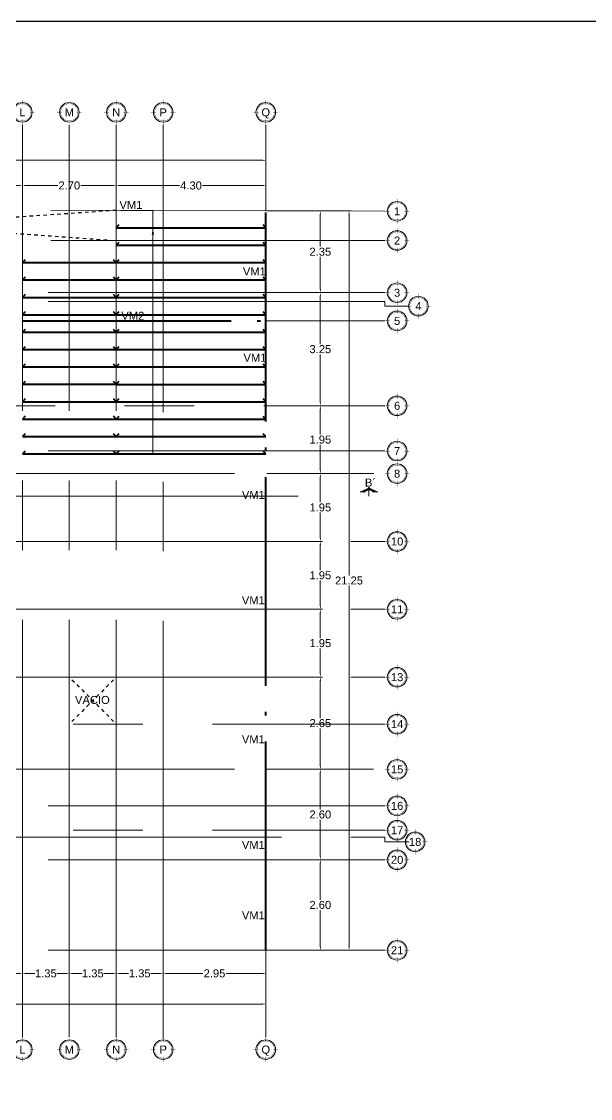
# Model space of a CAD drawing. Header units: metres. Extents: x 14 to 161, y 5 to 309.
# Drawn here: x 88.86 to 105.22, y 208.16 to 239.12 of the extents above; entities that cross this region are included whole.
import ezdxf
from ezdxf import colors
from ezdxf.entities.mleader import LeaderData, LeaderLine
from ezdxf.enums import TextEntityAlignment as Align
from ezdxf.math import Vec2, Vec3

# ---------------------------------------------------------------- set-up
doc = ezdxf.new("R2010")
doc.units = ezdxf.units.M
doc.header["$PDMODE"] = 35
for name, pattern in [('ACAD_ISO04W100', [30, 24, -3, 0, -3]), ('ACAD_ISO05W100', [33, 24, -3, 0, -3, 0, -3]), ('CENTRO2', [0.9, 0.6, -0.1, 0.1, -0.1]), ('LÍNEAS_OCULTAS2', [0.1875, 0.125, -0.0625])]:
    doc.linetypes.add(name, pattern=pattern)
for name, color, linetype, lineweight in [('E-Burbuja eje', 5, 'Continuous', 15), ('E-Corte', 2, 'ACAD_ISO05W100', 20), ('E-Ejes', 1, 'CENTRO2', 9), ('E-Textos', 3, 'Continuous', 15), ('E-Viga de Madera1', 3, 'ACAD_ISO04W100', 40), ('E-Viga de Madera2', 2, 'ACAD_ISO05W100', 40)]:
    doc.layers.add(name, color=color, linetype=linetype, lineweight=lineweight)
for name, color, linetype in [('E-Cotas', 2, 'Continuous'), ('E-Pie', 1, 'Continuous'), ('E-Vacio', 1, 'LÍNEAS_OCULTAS2')]:
    doc.layers.add(name, color=color, linetype=linetype)
doc.styles.add('ARIAL', font='arial.ttf')
doc.styles.add('General', font='arial.ttf', dxfattribs={"height": 2.3})
doc.dimstyles.new('Generales', dxfattribs={"dimscale": 0, "dimtxt": 2.3, "dimasz": 2, "dimexe": 1.25, "dimexo": 0.625, "dimtad": 0, "dimtih": 1, "dimtoh": 1, "dimzin": 1, "dimdsep": 46, "dimtxsty": 'General', "dimcen": 2, "dimclrd": 2, "dimclre": 2, "dimclrt": 3, "dimadec": 0, "dimazin": 0, "dimtfac": 1, "dimtmove": 0, "dimatfit": 3, "dimfxl": 1, "dimlwd": 13, "dimlwe": 13, "dimarcsym": 0})

# ---------------------------------------------------------------- blocks, each defined once
blk = doc.blocks.new('*D462')
at = {"layer": 'Defpoints', "color": 0, "ltscale": 0.5, "transparency": 16777216}
for p in [(74.223, 212.424), (95.883, 212.424), (95.883, 210.877)]:
    blk.add_point(p, dxfattribs=at)
at = {"layer": 'E-Cotas', "color": 2, "linetype": 'Continuous', "lineweight": 13, "ltscale": 0.5, "transparency": 16777216}
for p, q in [((74.223, 212.392), (74.223, 210.815)), ((95.883, 212.392), (95.883, 210.815)), ((74.323, 210.877), (84.632, 210.877)), ((95.783, 210.877), (85.474, 210.877))]:
    blk.add_line(p, q, dxfattribs=at)
at = {"layer": 'E-Cotas', "color": 2, "ltscale": 0.5, "transparency": 16777216}
for points in [[(74.323, 210.894), (74.323, 210.86), (74.223, 210.877)], [(95.783, 210.894), (95.783, 210.86), (95.883, 210.877)]]:
    blk.add_solid(points, dxfattribs=at)
at = {"layer": 'E-Cotas', "color": 3, "ltscale": 0.5, "transparency": 16777216, "insert": (85.053, 210.877), "char_height": 0.23, "attachment_point": 5, "style": 'General'}
blk.add_mtext('21.66', dxfattribs=at)
blk = doc.blocks.new('*D460')
at = {"layer": 'Defpoints', "color": 0, "ltscale": 0.5, "transparency": 16777216}
for p in [(88.886, 234.403), (82.986, 233.619), (88.886, 233.623)]:
    blk.add_point(p, dxfattribs=at)
at = {"layer": 'E-Cotas', "color": 2, "linetype": 'Continuous', "lineweight": 13, "ltscale": 0.5, "transparency": 16777216}
for p, q in [((82.986, 233.65), (82.986, 234.465)), ((83.086, 234.403), (85.606, 234.403)), ((88.786, 234.403), (86.266, 234.403)), ((88.886, 233.654), (88.886, 234.465))]:
    blk.add_line(p, q, dxfattribs=at)
at = {"layer": 'E-Cotas', "color": 2, "ltscale": 0.5, "transparency": 16777216}
for points in [[(83.086, 234.42), (83.086, 234.386), (82.986, 234.403)], [(88.786, 234.42), (88.786, 234.386), (88.886, 234.403)]]:
    blk.add_solid(points, dxfattribs=at)
at = {"layer": 'E-Cotas', "color": 3, "ltscale": 0.5, "transparency": 16777216, "insert": (85.936, 234.403), "char_height": 0.23, "attachment_point": 5, "style": 'General'}
blk.add_mtext('5.90', dxfattribs=at)
blk = doc.blocks.new('*D459')
at = {"layer": 'Defpoints', "color": 0, "ltscale": 0.5, "transparency": 16777216}
for p in [(91.583, 234.403), (88.883, 233.598), (91.583, 233.589)]:
    blk.add_point(p, dxfattribs=at)
at = {"layer": 'E-Cotas', "color": 2, "linetype": 'Continuous', "lineweight": 13, "ltscale": 0.5, "transparency": 16777216}
for p, q in [((88.883, 233.63), (88.883, 234.465)), ((88.983, 234.403), (89.902, 234.403)), ((91.483, 234.403), (90.565, 234.403)), ((91.583, 233.62), (91.583, 234.465))]:
    blk.add_line(p, q, dxfattribs=at)
at = {"layer": 'E-Cotas', "color": 2, "ltscale": 0.5, "transparency": 16777216}
for points in [[(88.983, 234.42), (88.983, 234.386), (88.883, 234.403)], [(91.483, 234.42), (91.483, 234.386), (91.583, 234.403)]]:
    blk.add_solid(points, dxfattribs=at)
at = {"layer": 'E-Cotas', "color": 3, "ltscale": 0.5, "transparency": 16777216, "insert": (90.233, 234.403), "char_height": 0.23, "attachment_point": 5, "style": 'General'}
blk.add_mtext('2.70', dxfattribs=at)
blk = doc.blocks.new('*D458')
at = {"layer": 'Defpoints', "color": 0, "ltscale": 0.5, "transparency": 16777216}
for p in [(95.883, 234.403), (91.583, 233.689), (95.883, 233.689)]:
    blk.add_point(p, dxfattribs=at)
at = {"layer": 'E-Cotas', "color": 2, "linetype": 'Continuous', "lineweight": 13, "ltscale": 0.5, "transparency": 16777216}
for p, q in [((91.583, 233.72), (91.583, 234.465)), ((91.683, 234.403), (93.399, 234.403)), ((95.783, 234.403), (94.067, 234.403)), ((95.883, 233.72), (95.883, 234.465))]:
    blk.add_line(p, q, dxfattribs=at)
at = {"layer": 'E-Cotas', "color": 2, "ltscale": 0.5, "transparency": 16777216}
for points in [[(91.683, 234.42), (91.683, 234.386), (91.583, 234.403)], [(95.783, 234.42), (95.783, 234.386), (95.883, 234.403)]]:
    blk.add_solid(points, dxfattribs=at)
at = {"layer": 'E-Cotas', "color": 3, "ltscale": 0.5, "transparency": 16777216, "insert": (93.733, 234.403), "char_height": 0.23, "attachment_point": 5, "style": 'General'}
blk.add_mtext('4.30', dxfattribs=at)
blk = doc.blocks.new('*D447')
at = {"layer": 'Defpoints', "color": 0, "ltscale": 0.5, "transparency": 16777216}
for p in [(95.883, 235.128), (74.223, 233.642), (95.883, 233.642)]:
    blk.add_point(p, dxfattribs=at)
at = {"layer": 'E-Cotas', "color": 2, "linetype": 'Continuous', "lineweight": 13, "ltscale": 0.5, "transparency": 16777216}
for p, q in [((74.223, 233.673), (74.223, 235.19)), ((74.323, 235.128), (84.632, 235.128)), ((95.783, 235.128), (85.474, 235.128)), ((95.883, 233.673), (95.883, 235.19))]:
    blk.add_line(p, q, dxfattribs=at)
at = {"layer": 'E-Cotas', "color": 2, "ltscale": 0.5, "transparency": 16777216}
for points in [[(74.323, 235.144), (74.323, 235.111), (74.223, 235.128)], [(95.783, 235.144), (95.783, 235.111), (95.883, 235.128)]]:
    blk.add_solid(points, dxfattribs=at)
at = {"layer": 'E-Cotas', "color": 3, "ltscale": 0.5, "transparency": 16777216, "insert": (85.053, 235.128), "char_height": 0.23, "attachment_point": 5, "style": 'General'}
blk.add_mtext('21.66', dxfattribs=at)
blk = doc.blocks.new('*D443')
at = {"layer": 'Defpoints', "color": 0, "ltscale": 0.5, "transparency": 16777216}
for p in [(84.333, 212.424), (88.883, 212.424), (88.883, 211.757)]:
    blk.add_point(p, dxfattribs=at)
at = {"layer": 'E-Cotas', "color": 2, "linetype": 'Continuous', "lineweight": 13, "ltscale": 0.5, "transparency": 16777216}
for p, q in [((84.333, 212.392), (84.333, 211.695)), ((88.883, 212.392), (88.883, 211.695)), ((84.433, 211.757), (86.273, 211.757)), ((88.783, 211.757), (86.944, 211.757))]:
    blk.add_line(p, q, dxfattribs=at)
at = {"layer": 'E-Cotas', "color": 2, "ltscale": 0.5, "transparency": 16777216}
for points in [[(84.433, 211.774), (84.433, 211.74), (84.333, 211.757)], [(88.783, 211.774), (88.783, 211.74), (88.883, 211.757)]]:
    blk.add_solid(points, dxfattribs=at)
at = {"layer": 'E-Cotas', "color": 3, "ltscale": 0.5, "transparency": 16777216, "insert": (86.608, 211.757), "char_height": 0.23, "attachment_point": 5, "style": 'General'}
blk.add_mtext('4.55', dxfattribs=at)
blk = doc.blocks.new('*D442')
at = {"layer": 'Defpoints', "color": 0, "ltscale": 0.5, "transparency": 16777216}
for p in [(88.883, 212.424), (90.233, 212.424), (90.233, 211.757)]:
    blk.add_point(p, dxfattribs=at)
at = {"layer": 'E-Cotas', "color": 2, "linetype": 'Continuous', "lineweight": 13, "ltscale": 0.5, "transparency": 16777216}
for p, q in [((88.883, 212.392), (88.883, 211.695)), ((90.233, 212.392), (90.233, 211.695)), ((88.983, 211.757), (89.238, 211.757)), ((90.133, 211.757), (89.878, 211.757))]:
    blk.add_line(p, q, dxfattribs=at)
at = {"layer": 'E-Cotas', "color": 2, "ltscale": 0.5, "transparency": 16777216}
for points in [[(88.983, 211.774), (88.983, 211.74), (88.883, 211.757)], [(90.133, 211.774), (90.133, 211.74), (90.233, 211.757)]]:
    blk.add_solid(points, dxfattribs=at)
at = {"layer": 'E-Cotas', "color": 3, "ltscale": 0.5, "transparency": 16777216, "insert": (89.558, 211.757), "char_height": 0.23, "attachment_point": 5, "style": 'General'}
blk.add_mtext('1.35', dxfattribs=at)
blk = doc.blocks.new('*D441')
at = {"layer": 'Defpoints', "color": 0, "ltscale": 0.5, "transparency": 16777216}
for p in [(90.233, 212.424), (91.583, 212.424), (91.583, 211.757)]:
    blk.add_point(p, dxfattribs=at)
at = {"layer": 'E-Cotas', "color": 2, "linetype": 'Continuous', "lineweight": 13, "ltscale": 0.5, "transparency": 16777216}
for p, q in [((90.233, 212.392), (90.233, 211.695)), ((91.583, 212.392), (91.583, 211.695)), ((90.333, 211.757), (90.588, 211.757)), ((91.483, 211.757), (91.228, 211.757))]:
    blk.add_line(p, q, dxfattribs=at)
at = {"layer": 'E-Cotas', "color": 2, "ltscale": 0.5, "transparency": 16777216}
for points in [[(90.333, 211.774), (90.333, 211.74), (90.233, 211.757)], [(91.483, 211.774), (91.483, 211.74), (91.583, 211.757)]]:
    blk.add_solid(points, dxfattribs=at)
at = {"layer": 'E-Cotas', "color": 3, "ltscale": 0.5, "transparency": 16777216, "insert": (90.908, 211.757), "char_height": 0.23, "attachment_point": 5, "style": 'General'}
blk.add_mtext('1.35', dxfattribs=at)
blk = doc.blocks.new('*D440')
at = {"layer": 'Defpoints', "color": 0, "ltscale": 0.5, "transparency": 16777216}
for p in [(91.583, 212.424), (92.933, 212.424), (92.933, 211.757)]:
    blk.add_point(p, dxfattribs=at)
at = {"layer": 'E-Cotas', "color": 2, "linetype": 'Continuous', "lineweight": 13, "ltscale": 0.5, "transparency": 16777216}
for p, q in [((91.583, 212.392), (91.583, 211.695)), ((92.933, 212.392), (92.933, 211.695)), ((91.683, 211.757), (91.938, 211.757)), ((92.833, 211.757), (92.578, 211.757))]:
    blk.add_line(p, q, dxfattribs=at)
at = {"layer": 'E-Cotas', "color": 2, "ltscale": 0.5, "transparency": 16777216}
for points in [[(91.683, 211.774), (91.683, 211.74), (91.583, 211.757)], [(92.833, 211.774), (92.833, 211.74), (92.933, 211.757)]]:
    blk.add_solid(points, dxfattribs=at)
at = {"layer": 'E-Cotas', "color": 3, "ltscale": 0.5, "transparency": 16777216, "insert": (92.258, 211.757), "char_height": 0.23, "attachment_point": 5, "style": 'General'}
blk.add_mtext('1.35', dxfattribs=at)
blk = doc.blocks.new('*D439')
at = {"layer": 'Defpoints', "color": 0, "ltscale": 0.5, "transparency": 16777216}
for p in [(92.933, 212.424), (95.883, 212.424), (95.883, 211.757)]:
    blk.add_point(p, dxfattribs=at)
at = {"layer": 'E-Cotas', "color": 2, "linetype": 'Continuous', "lineweight": 13, "ltscale": 0.5, "transparency": 16777216}
for p, q in [((92.933, 212.392), (92.933, 211.695)), ((95.883, 212.392), (95.883, 211.695)), ((93.033, 211.757), (94.075, 211.757)), ((95.783, 211.757), (94.741, 211.757))]:
    blk.add_line(p, q, dxfattribs=at)
at = {"layer": 'E-Cotas', "color": 2, "ltscale": 0.5, "transparency": 16777216}
for points in [[(93.033, 211.774), (93.033, 211.74), (92.933, 211.757)], [(95.783, 211.774), (95.783, 211.74), (95.883, 211.757)]]:
    blk.add_solid(points, dxfattribs=at)
at = {"layer": 'E-Cotas', "color": 3, "ltscale": 0.5, "transparency": 16777216, "insert": (94.408, 211.757), "char_height": 0.23, "attachment_point": 5, "style": 'General'}
blk.add_mtext('2.95', dxfattribs=at)
blk = doc.blocks.new('*D414')
at = {"layer": 'Defpoints', "color": 0, "ltscale": 0.5, "transparency": 16777216}
for p in [(95.883, 233.674), (95.883, 231.324), (97.452, 231.324)]:
    blk.add_point(p, dxfattribs=at)
at = {"layer": 'E-Cotas', "color": 2, "linetype": 'Continuous', "lineweight": 13, "ltscale": 0.5, "transparency": 16777216}
for p, q in [((95.914, 233.674), (97.515, 233.674)), ((97.452, 233.574), (97.452, 232.647)), ((97.452, 231.424), (97.452, 232.35)), ((95.914, 231.324), (97.515, 231.324))]:
    blk.add_line(p, q, dxfattribs=at)
at = {"layer": 'E-Cotas', "color": 2, "ltscale": 0.5, "transparency": 16777216}
for points in [[(97.436, 233.574), (97.469, 233.574), (97.452, 233.674)], [(97.436, 231.424), (97.469, 231.424), (97.452, 231.324)]]:
    blk.add_solid(points, dxfattribs=at)
at = {"layer": 'E-Cotas', "color": 3, "ltscale": 0.5, "transparency": 16777216, "insert": (97.452, 232.499), "char_height": 0.23, "attachment_point": 5, "style": 'General'}
blk.add_mtext('2.35', dxfattribs=at)
blk = doc.blocks.new('*D413')
at = {"layer": 'Defpoints', "color": 0, "ltscale": 0.5, "transparency": 16777216}
for p in [(95.883, 231.324), (95.883, 228.074), (97.452, 228.074)]:
    blk.add_point(p, dxfattribs=at)
at = {"layer": 'E-Cotas', "color": 2, "linetype": 'Continuous', "lineweight": 13, "ltscale": 0.5, "transparency": 16777216}
for p, q in [((95.914, 231.324), (97.515, 231.324)), ((97.452, 231.224), (97.452, 229.847)), ((97.452, 228.174), (97.452, 229.55)), ((95.914, 228.074), (97.515, 228.074))]:
    blk.add_line(p, q, dxfattribs=at)
at = {"layer": 'E-Cotas', "color": 2, "ltscale": 0.5, "transparency": 16777216}
for points in [[(97.436, 231.224), (97.469, 231.224), (97.452, 231.324)], [(97.436, 228.174), (97.469, 228.174), (97.452, 228.074)]]:
    blk.add_solid(points, dxfattribs=at)
at = {"layer": 'E-Cotas', "color": 3, "ltscale": 0.5, "transparency": 16777216, "insert": (97.452, 229.699), "char_height": 0.23, "attachment_point": 5, "style": 'General'}
blk.add_mtext('3.25', dxfattribs=at)
blk = doc.blocks.new('*D412')
at = {"layer": 'Defpoints', "color": 0, "ltscale": 0.5, "transparency": 16777216}
for p in [(95.883, 228.074), (95.883, 226.124), (97.452, 226.124)]:
    blk.add_point(p, dxfattribs=at)
at = {"layer": 'E-Cotas', "color": 2, "linetype": 'Continuous', "lineweight": 13, "ltscale": 0.5, "transparency": 16777216}
for p, q in [((95.914, 228.074), (97.515, 228.074)), ((97.452, 227.974), (97.452, 227.247)), ((97.452, 226.224), (97.452, 226.95)), ((95.914, 226.124), (97.515, 226.124))]:
    blk.add_line(p, q, dxfattribs=at)
at = {"layer": 'E-Cotas', "color": 2, "ltscale": 0.5, "transparency": 16777216}
for points in [[(97.436, 227.974), (97.469, 227.974), (97.452, 228.074)], [(97.436, 226.224), (97.469, 226.224), (97.452, 226.124)]]:
    blk.add_solid(points, dxfattribs=at)
at = {"layer": 'E-Cotas', "color": 3, "ltscale": 0.5, "transparency": 16777216, "insert": (97.452, 227.099), "char_height": 0.23, "attachment_point": 5, "style": 'General'}
blk.add_mtext('1.95', dxfattribs=at)
blk = doc.blocks.new('*D411')
at = {"layer": 'Defpoints', "color": 0, "ltscale": 0.5, "transparency": 16777216}
for p in [(95.883, 226.124), (95.883, 224.174), (97.452, 224.174)]:
    blk.add_point(p, dxfattribs=at)
at = {"layer": 'E-Cotas', "color": 2, "linetype": 'Continuous', "lineweight": 13, "ltscale": 0.5, "transparency": 16777216}
for p, q in [((95.914, 226.124), (97.515, 226.124)), ((97.452, 226.024), (97.452, 225.297)), ((97.452, 224.274), (97.452, 225)), ((95.914, 224.174), (97.515, 224.174))]:
    blk.add_line(p, q, dxfattribs=at)
at = {"layer": 'E-Cotas', "color": 2, "ltscale": 0.5, "transparency": 16777216}
for points in [[(97.436, 226.024), (97.469, 226.024), (97.452, 226.124)], [(97.436, 224.274), (97.469, 224.274), (97.452, 224.174)]]:
    blk.add_solid(points, dxfattribs=at)
at = {"layer": 'E-Cotas', "color": 3, "ltscale": 0.5, "transparency": 16777216, "insert": (97.452, 225.149), "char_height": 0.23, "attachment_point": 5, "style": 'General'}
blk.add_mtext('1.95', dxfattribs=at)
blk = doc.blocks.new('*D410')
at = {"layer": 'Defpoints', "color": 0, "ltscale": 0.5, "transparency": 16777216}
for p in [(95.883, 224.174), (95.883, 222.224), (97.452, 222.224)]:
    blk.add_point(p, dxfattribs=at)
at = {"layer": 'E-Cotas', "color": 2, "linetype": 'Continuous', "lineweight": 13, "ltscale": 0.5, "transparency": 16777216}
for p, q in [((95.914, 224.174), (97.515, 224.174)), ((97.452, 224.074), (97.452, 223.347)), ((97.452, 222.324), (97.452, 223.05)), ((95.914, 222.224), (97.515, 222.224))]:
    blk.add_line(p, q, dxfattribs=at)
at = {"layer": 'E-Cotas', "color": 2, "ltscale": 0.5, "transparency": 16777216}
for points in [[(97.436, 224.074), (97.469, 224.074), (97.452, 224.174)], [(97.436, 222.324), (97.469, 222.324), (97.452, 222.224)]]:
    blk.add_solid(points, dxfattribs=at)
at = {"layer": 'E-Cotas', "color": 3, "ltscale": 0.5, "transparency": 16777216, "insert": (97.452, 223.199), "char_height": 0.23, "attachment_point": 5, "style": 'General'}
blk.add_mtext('1.95', dxfattribs=at)
blk = doc.blocks.new('*D409')
at = {"layer": 'Defpoints', "color": 0, "ltscale": 0.5, "transparency": 16777216}
for p in [(95.883, 222.224), (95.883, 220.274), (97.452, 220.274)]:
    blk.add_point(p, dxfattribs=at)
at = {"layer": 'E-Cotas', "color": 2, "linetype": 'Continuous', "lineweight": 13, "ltscale": 0.5, "transparency": 16777216}
for p, q in [((95.914, 222.224), (97.515, 222.224)), ((97.452, 222.124), (97.452, 221.397)), ((97.452, 220.374), (97.452, 221.1)), ((95.914, 220.274), (97.515, 220.274))]:
    blk.add_line(p, q, dxfattribs=at)
at = {"layer": 'E-Cotas', "color": 2, "ltscale": 0.5, "transparency": 16777216}
for points in [[(97.436, 222.124), (97.469, 222.124), (97.452, 222.224)], [(97.436, 220.374), (97.469, 220.374), (97.452, 220.274)]]:
    blk.add_solid(points, dxfattribs=at)
at = {"layer": 'E-Cotas', "color": 3, "ltscale": 0.5, "transparency": 16777216, "insert": (97.452, 221.249), "char_height": 0.23, "attachment_point": 5, "style": 'General'}
blk.add_mtext('1.95', dxfattribs=at)
blk = doc.blocks.new('*D408')
at = {"layer": 'Defpoints', "color": 0, "ltscale": 0.5, "transparency": 16777216}
for p in [(95.883, 217.624), (95.883, 215.024), (97.452, 215.024)]:
    blk.add_point(p, dxfattribs=at)
at = {"layer": 'E-Cotas', "color": 2, "linetype": 'Continuous', "lineweight": 13, "ltscale": 0.5, "transparency": 16777216}
for p, q in [((95.914, 217.624), (97.515, 217.624)), ((97.452, 217.524), (97.452, 216.472)), ((97.452, 215.124), (97.452, 216.175)), ((95.914, 215.024), (97.515, 215.024))]:
    blk.add_line(p, q, dxfattribs=at)
at = {"layer": 'E-Cotas', "color": 2, "ltscale": 0.5, "transparency": 16777216}
for points in [[(97.436, 217.524), (97.469, 217.524), (97.452, 217.624)], [(97.436, 215.124), (97.469, 215.124), (97.452, 215.024)]]:
    blk.add_solid(points, dxfattribs=at)
at = {"layer": 'E-Cotas', "color": 3, "ltscale": 0.5, "transparency": 16777216, "insert": (97.452, 216.324), "char_height": 0.23, "attachment_point": 5, "style": 'General'}
blk.add_mtext('2.60', dxfattribs=at)
blk = doc.blocks.new('*D407')
at = {"layer": 'Defpoints', "color": 0, "ltscale": 0.5, "transparency": 16777216}
for p in [(95.883, 215.024), (97.452, 215.024), (95.883, 212.424)]:
    blk.add_point(p, dxfattribs=at)
at = {"layer": 'E-Cotas', "color": 2, "linetype": 'Continuous', "lineweight": 13, "ltscale": 0.5, "transparency": 16777216}
for p, q in [((95.914, 215.024), (97.515, 215.024)), ((97.452, 214.924), (97.452, 213.872)), ((97.452, 212.524), (97.452, 213.575)), ((95.914, 212.424), (97.515, 212.424))]:
    blk.add_line(p, q, dxfattribs=at)
at = {"layer": 'E-Cotas', "color": 2, "ltscale": 0.5, "transparency": 16777216}
for points in [[(97.436, 214.924), (97.469, 214.924), (97.452, 215.024)], [(97.436, 212.524), (97.469, 212.524), (97.452, 212.424)]]:
    blk.add_solid(points, dxfattribs=at)
at = {"layer": 'E-Cotas', "color": 3, "ltscale": 0.5, "transparency": 16777216, "insert": (97.452, 213.724), "char_height": 0.23, "attachment_point": 5, "style": 'General'}
blk.add_mtext('2.60', dxfattribs=at)
blk = doc.blocks.new('*D406')
at = {"layer": 'Defpoints', "color": 0, "ltscale": 0.5, "transparency": 16777216}
for p in [(95.883, 233.674), (98.277, 233.674), (95.883, 212.424)]:
    blk.add_point(p, dxfattribs=at)
at = {"layer": 'E-Cotas', "color": 2, "linetype": 'Continuous', "lineweight": 13, "ltscale": 0.5, "transparency": 16777216}
for p, q in [((95.914, 233.674), (98.34, 233.674)), ((98.277, 233.574), (98.277, 223.197)), ((98.277, 212.524), (98.277, 222.9)), ((95.914, 212.424), (98.34, 212.424))]:
    blk.add_line(p, q, dxfattribs=at)
at = {"layer": 'E-Cotas', "color": 2, "ltscale": 0.5, "transparency": 16777216}
for points in [[(98.261, 233.574), (98.294, 233.574), (98.277, 233.674)], [(98.261, 212.524), (98.294, 212.524), (98.277, 212.424)]]:
    blk.add_solid(points, dxfattribs=at)
at = {"layer": 'E-Cotas', "color": 3, "ltscale": 0.5, "transparency": 16777216, "insert": (98.277, 223.049), "char_height": 0.23, "attachment_point": 5, "style": 'General'}
blk.add_mtext('21.25', dxfattribs=at)
blk = doc.blocks.new('*D405')
at = {"layer": 'Defpoints', "color": 0, "ltscale": 0.5, "transparency": 16777216}
for p in [(95.883, 220.274), (95.883, 217.624), (97.452, 217.624)]:
    blk.add_point(p, dxfattribs=at)
at = {"layer": 'E-Cotas', "color": 2, "linetype": 'Continuous', "lineweight": 13, "ltscale": 0.5, "transparency": 16777216}
for p, q in [((95.914, 220.274), (97.515, 220.274)), ((97.452, 220.174), (97.452, 219.097)), ((97.452, 217.724), (97.452, 218.8)), ((95.914, 217.624), (97.515, 217.624))]:
    blk.add_line(p, q, dxfattribs=at)
at = {"layer": 'E-Cotas', "color": 2, "ltscale": 0.5, "transparency": 16777216}
for points in [[(97.436, 220.174), (97.469, 220.174), (97.452, 220.274)], [(97.436, 217.724), (97.469, 217.724), (97.452, 217.624)]]:
    blk.add_solid(points, dxfattribs=at)
at = {"layer": 'E-Cotas', "color": 3, "ltscale": 0.5, "transparency": 16777216, "insert": (97.452, 218.949), "char_height": 0.23, "attachment_point": 5, "style": 'General'}
blk.add_mtext('2.65', dxfattribs=at)
blk = doc.blocks.new('k-burb-colmn')
at = {"const_width": 0.00024}
for points in [[(0, 0.0055), (0, 0.0095)], [(0, 0.0055), (0, 0.0095)], [(-0.0055, 0), (-0.0095, 0)], [(-0.0055, 0), (-0.0095, 0)], [(0.0055, 0), (0.0095, 0)], [(0.0055, 0), (0.0095, 0)], [(0, -0.0055), (0, -0.0095)], [(0, -0.0055), (0, -0.0095)]]:
    blk.add_lwpolyline(points, dxfattribs=at)
blk.add_lwpolyline([(-0.00663, 0, 1), (0.00663, 0, 1)], format="xyb", close=True, dxfattribs=at)
blk.add_lwpolyline([(-0.00663, 0, 1), (0.00663, 0, 1)], format="xyb", close=True, dxfattribs=at)
at = {"linetype": 'Continuous'}
blk.add_circle((0, 0), 0.0075, dxfattribs=at)
blk.add_circle((0, 0), 0.0075, dxfattribs=at)
at = {"color": 2, "style": 'ARIAL'}
blk.add_attdef('NUM', text='', height=0.023, dxfattribs=at).set_placement((0.00124, 0.00008), align=Align.MIDDLE_CENTER)
blk = doc.blocks.new('SEÑA')
at = {"layer": 'E-Corte', "color": 0}
for p, q in [((-1.1, -0.05), (0.1, 0.55)), ((-0.46, 0), (-1.1, 0)), ((-0.1, 0.55), (1.1, -0.05)), ((1.1, 0), (0.46, 0))]:
    blk.add_line(p, q, dxfattribs=at)
at = {"layer": 'E-Corte', "color": 16}
for p, q in [((-0.87, 0.04), (-0.56, 0.04)), ((-0.84, 0.05), (-0.55, 0.05)), ((-0.82, 0.06), (-0.53, 0.06)), ((-0.79, 0.08), (-0.52, 0.08)), ((-0.77, 0.09), (-0.51, 0.09)), ((-0.74, 0.1), (-0.49, 0.1)), ((-0.72, 0.11), (-0.47, 0.11)), ((-0.69, 0.12), (-0.46, 0.12)), ((-0.67, 0.14), (-0.44, 0.14)), ((-0.64, 0.15), (-0.42, 0.15)), ((-0.62, 0.16), (-0.4, 0.16)), ((-0.59, 0.17), (-0.38, 0.17)), ((-0.57, 0.19), (-0.36, 0.19)), ((-0.54, 0.2), (-0.33, 0.2)), ((-0.52, 0.21), (-0.3, 0.21)), ((-0.49, 0.23), (-0.27, 0.23)), ((-0.47, 0.24), (-0.24, 0.24)), ((-0.44, 0.25), (-0.2, 0.25)), ((-0.42, 0.26), (-0.14, 0.26)), ((-0.39, 0.28), (0.39, 0.28)), ((-0.37, 0.29), (0.37, 0.29)), ((-0.34, 0.3), (0.34, 0.3)), ((-0.32, 0.31), (0.32, 0.31)), ((-0.29, 0.33), (0.29, 0.33)), ((-0.27, 0.34), (0.27, 0.34)), ((-0.24, 0.35), (0.24, 0.35)), ((-0.22, 0.36), (0.22, 0.36)), ((-0.19, 0.38), (0.19, 0.38)), ((-0.17, 0.39), (0.17, 0.39)), ((-0.14, 0.4), (0.14, 0.4)), ((-0.12, 0.41), (0.12, 0.41)), ((-0.09, 0.42), (0.09, 0.42)), ((-0.07, 0.44), (0.07, 0.44)), ((-0.04, 0.45), (0.04, 0.45)), ((-0.02, 0.46), (0.02, 0.46)), ((0.14, 0.26), (0.42, 0.26)), ((0.2, 0.25), (0.44, 0.25)), ((0.24, 0.24), (0.47, 0.24)), ((0.27, 0.23), (0.49, 0.23)), ((0.3, 0.21), (0.52, 0.21)), ((0.33, 0.2), (0.54, 0.2)), ((0.36, 0.19), (0.57, 0.19)), ((0.38, 0.17), (0.59, 0.17)), ((0.4, 0.16), (0.62, 0.16)), ((0.42, 0.15), (0.64, 0.15)), ((0.44, 0.14), (0.67, 0.14)), ((0.46, 0.12), (0.69, 0.12)), ((0.47, 0.11), (0.72, 0.11)), ((0.49, 0.1), (0.74, 0.1)), ((0.51, 0.09), (0.77, 0.09)), ((0.52, 0.08), (0.79, 0.08)), ((0.53, 0.06), (0.82, 0.06)), ((0.55, 0.05), (0.84, 0.05)), ((0.56, 0.04), (0.87, 0.04))]:
    blk.add_line(p, q, dxfattribs=at)
at = {"layer": 'E-Corte', "color": 0}
blk.add_lwpolyline([(0, 0.47), (0.89, 0.03), (0.57, 0.03, 0.438529), (-0.57, 0.03), (-0.89, 0.03)], format="xyb", close=True, dxfattribs=at)
blk.add_arc((0, -0.5), 0.75, 36.8699, 143.1301, dxfattribs=at)

msp = doc.modelspace()

# ---------------------------------------------------------------- linework, layer by layer
at = {"layer": 'E-Corte', "color": 2}
msp.add_lwpolyline([(72.81584, 225.71248), (72.81584, 225.47109), (98.85082, 225.47109), (98.85082, 225.71248)], dxfattribs=at)
at = {"layer": 'E-Ejes', "ltscale": 20}
for points in [[(88.88314, 209.92365), (88.88314, 236.15069)], [(90.23314, 209.92365), (90.23314, 236.15069)], [(91.58314, 209.92365), (91.58314, 236.15069)], [(92.93314, 209.89001), (92.93314, 236.15069)], [(95.88314, 233.67363), (95.88314, 236.15069)], [(71.70355, 233.75792), (99.30415, 233.66171)], [(71.70323, 232.82365), (99.3041, 232.82365)], [(71.62823, 231.32365), (99.3041, 231.32365)], [(71.09148, 230.9369), (71.62823, 230.9369), (71.62823, 231.07365), (99.3041, 231.07365), (99.3041, 230.9369), (99.97782, 230.9369)], [(71.62823, 230.51365), (88.88314, 230.51365)], [(95.88314, 230.51365), (99.3041, 230.51365)], [(77.82314, 228.07365), (99.3041, 228.07365)], [(71.62823, 226.77365), (99.3041, 226.77365)], [(71.62823, 226.12365), (82.98314, 226.12365), (99.3041, 226.12365)], [(84.33314, 224.17365), (99.3041, 224.17365)], [(76.34814, 222.22365), (84.33314, 222.22365), (99.3041, 222.22365)], [(84.33314, 220.27365), (99.30411, 220.27176)], [(76.34814, 218.92365), (99.3041, 218.92365)], [(82.98314, 217.62365), (99.3041, 217.62365)], [(71.62823, 216.57365), (99.3041, 216.57365)], [(76.34814, 215.87365), (99.3041, 215.87365)], [(84.33314, 215.67405), (99.3041, 215.67405), (99.3041, 215.5373), (99.99652, 215.5373)], [(71.62823, 215.02365), (99.3041, 215.02365)], [(71.62823, 212.42365), (95.88314, 212.42365), (99.3041, 212.42365)], [(95.88314, 209.92365), (95.88314, 212.42365)]]:
    msp.add_lwpolyline(points, dxfattribs=at)
at = {"layer": 'E-Pie', "color": 5}
msp.add_lwpolyline([(69.65758, 239.11616), (69.65758, 181.71616), (156.91409, 181.71616), (156.91409, 239.11616)], close=True, dxfattribs=at)
at = {"layer": 'E-Vacio', "ltscale": 0.5}
for p, q in [((80.04804, 233.65409), (91.50814, 232.82365)), ((91.58314, 233.68862), (80.04814, 232.89865)), ((90.30814, 220.19865), (91.50814, 218.99865)), ((91.50814, 220.19865), (90.30814, 218.99865))]:
    msp.add_line(p, q, dxfattribs=at)
at = {"layer": 'E-Viga de Madera1', "color": 3, "ltscale": 0.25}
msp.add_line((95.88314, 212.42365), (95.88314, 233.67363), dxfattribs=at)
for points in [[(91.65804, 233.26896), (91.58304, 233.18896), (95.88314, 233.18896), (95.80814, 233.26896)], [(91.65804, 232.76896), (91.58304, 232.68896), (95.88314, 232.68896), (95.80814, 232.76896)], [(88.95814, 232.26896), (88.88314, 232.18896), (91.58314, 232.18896), (91.50814, 232.26896)], [(91.65795, 232.26896), (91.58295, 232.18896), (95.88304, 232.18896), (95.80804, 232.26896)], [(88.95814, 231.76896), (88.88314, 231.68896), (91.58314, 231.68896), (91.50814, 231.76896)], [(91.65804, 231.76878), (91.58304, 231.68878), (95.88314, 231.68878), (95.80814, 231.76878)], [(88.95814, 231.26896), (88.88314, 231.18896), (91.58314, 231.18896), (91.50814, 231.26896)], [(91.65795, 231.26878), (91.58295, 231.18878), (95.88304, 231.18878), (95.80804, 231.26878)], [(88.95814, 230.76896), (88.88314, 230.68896), (91.58314, 230.68896), (91.50814, 230.76896)], [(91.65804, 230.76859), (91.58304, 230.68859), (95.88314, 230.68859), (95.80814, 230.76859)], [(88.95814, 230.26896), (88.88314, 230.18896), (91.58314, 230.18896), (91.50814, 230.26896)], [(91.65795, 230.26859), (91.58295, 230.18859), (95.88304, 230.18859), (95.80804, 230.26859)], [(88.95814, 229.76896), (88.88314, 229.68896), (91.58314, 229.68896), (91.50814, 229.76896)], [(91.65804, 229.76841), (91.58304, 229.68841), (95.88314, 229.68841), (95.80814, 229.76841)], [(88.95814, 229.26896), (88.88314, 229.18896), (91.58314, 229.18896), (91.50814, 229.26896)], [(91.65795, 229.26841), (91.58295, 229.18841), (95.88304, 229.18841), (95.80804, 229.26841)], [(88.95814, 228.76896), (88.88314, 228.68896), (91.58314, 228.68896), (91.50814, 228.76896)], [(91.65804, 228.76822), (91.58304, 228.68822), (95.88314, 228.68822), (95.80814, 228.76822)], [(88.95814, 228.26896), (88.88314, 228.18896), (91.58314, 228.18896), (91.50814, 228.26896)], [(91.65804, 228.26841), (91.58304, 228.18841), (95.88314, 228.18841), (95.80814, 228.26841)], [(88.95814, 227.76896), (88.88314, 227.68896), (91.58314, 227.68896), (91.50814, 227.76896)], [(91.65795, 227.76841), (91.58295, 227.68841), (95.88304, 227.68841), (95.80804, 227.76841)], [(88.95814, 227.26896), (88.88314, 227.18896), (91.58314, 227.18896), (91.50814, 227.26896)], [(91.65804, 227.26822), (91.58304, 227.18822), (95.88314, 227.18822), (95.80814, 227.26822)], [(88.95814, 226.76896), (88.88314, 226.68896), (91.58314, 226.68896), (91.50814, 226.76896)], [(91.65804, 226.76822), (91.58304, 226.68822), (95.88314, 226.68822), (95.80814, 226.76822)]]:
    msp.add_lwpolyline(points, dxfattribs=at)
at = {"layer": 'E-Viga de Madera2', "color": 2, "ltscale": 0.25}
msp.add_line((88.88314, 230.51365), (95.88314, 230.51365), dxfattribs=at)

# ---------------------------------------------------------------- block references
at = {"layer": 'E-Burbuja eje', "linetype": 'ByBlock'}
ref = msp.add_blockref('k-burb-colmn', (88.88314, 236.50694), dxfattribs=dict(at, xscale=37.49999999999999, yscale=37.49999999999999, zscale=37.49999999999999))
ref.add_attrib('NUM', 'L', dxfattribs={"layer": '0', "color": 2, "height": 0.23, "style": 'ARIAL'}).set_placement((88.88314, 236.50694), align=Align.MIDDLE_CENTER)
ref = msp.add_blockref('k-burb-colmn', (90.23314, 236.50694), dxfattribs=dict(at, xscale=37.49999999999999, yscale=37.49999999999999, zscale=37.49999999999999))
ref.add_attrib('NUM', 'M', dxfattribs={"layer": '0', "color": 2, "height": 0.23, "style": 'ARIAL'}).set_placement((90.23314, 236.50694), align=Align.MIDDLE_CENTER)
ref = msp.add_blockref('k-burb-colmn', (91.58314, 236.50694), dxfattribs=dict(at, xscale=37.49999999999999, yscale=37.49999999999999, zscale=37.49999999999999))
ref.add_attrib('NUM', 'N', dxfattribs={"layer": '0', "color": 2, "height": 0.23, "style": 'ARIAL'}).set_placement((91.58314, 236.50694), align=Align.MIDDLE_CENTER)
ref = msp.add_blockref('k-burb-colmn', (92.93314, 236.50694), dxfattribs=dict(at, xscale=37.49999999999999, yscale=37.49999999999999, zscale=37.49999999999999))
ref.add_attrib('NUM', 'P', dxfattribs={"layer": '0', "color": 2, "height": 0.23, "style": 'ARIAL'}).set_placement((92.93314, 236.50694), align=Align.MIDDLE_CENTER)
ref = msp.add_blockref('k-burb-colmn', (95.88314, 236.50694), dxfattribs=dict(at, xscale=37.49999999999999, yscale=37.49999999999999, zscale=37.49999999999999))
ref.add_attrib('NUM', 'Q', dxfattribs={"layer": '0', "color": 2, "height": 0.23, "style": 'ARIAL'}).set_placement((95.88314, 236.50694), align=Align.MIDDLE_CENTER)
ref = msp.add_blockref('k-burb-colmn', (99.6604, 233.66171), dxfattribs=dict(at, xscale=37.49999999999999, yscale=37.49999999999999, zscale=37.49999999999999))
ref.add_attrib('NUM', '1', dxfattribs={"layer": '0', "color": 2, "height": 0.23, "style": 'ARIAL'}).set_placement((99.6604, 233.66171), align=Align.MIDDLE_CENTER)
ref = msp.add_blockref('k-burb-colmn', (99.66036, 232.82176), dxfattribs=dict(at, xscale=37.49999999999999, yscale=37.49999999999999, zscale=37.49999999999999))
ref.add_attrib('NUM', '2', dxfattribs={"layer": '0', "color": 2, "height": 0.23, "style": 'ARIAL'}).set_placement((99.66036, 232.82176), align=Align.MIDDLE_CENTER)
ref = msp.add_blockref('k-burb-colmn', (99.66036, 231.32176), dxfattribs=dict(at, xscale=37.49999999999999, yscale=37.49999999999999, zscale=37.49999999999999))
ref.add_attrib('NUM', '3', dxfattribs={"layer": '0', "color": 2, "height": 0.23, "style": 'ARIAL'}).set_placement((99.66036, 231.32176), align=Align.MIDDLE_CENTER)
ref = msp.add_blockref('k-burb-colmn', (100.27254, 230.9369), dxfattribs=dict(at, xscale=37.49999999999999, yscale=37.49999999999999, zscale=37.49999999999999))
ref.add_attrib('NUM', '4', dxfattribs={"layer": '0', "color": 2, "height": 0.23, "style": 'ARIAL'}).set_placement((100.27254, 230.9369), align=Align.MIDDLE_CENTER)
ref = msp.add_blockref('k-burb-colmn', (99.66036, 230.51176), dxfattribs=dict(at, xscale=37.49999999999999, yscale=37.49999999999999, zscale=37.49999999999999))
ref.add_attrib('NUM', '5', dxfattribs={"layer": '0', "color": 2, "height": 0.23, "style": 'ARIAL'}).set_placement((99.66036, 230.51176), align=Align.MIDDLE_CENTER)
ref = msp.add_blockref('k-burb-colmn', (99.66036, 228.07176), dxfattribs=dict(at, xscale=37.49999999999999, yscale=37.49999999999999, zscale=37.49999999999999))
ref.add_attrib('NUM', '6', dxfattribs={"layer": '0', "color": 2, "height": 0.23, "style": 'ARIAL'}).set_placement((99.66036, 228.07176), align=Align.MIDDLE_CENTER)
ref = msp.add_blockref('k-burb-colmn', (99.66036, 226.77176), dxfattribs=dict(at, xscale=37.49999999999999, yscale=37.49999999999999, zscale=37.49999999999999))
ref.add_attrib('NUM', '7', dxfattribs={"layer": '0', "color": 2, "height": 0.23, "style": 'ARIAL'}).set_placement((99.66036, 226.77176), align=Align.MIDDLE_CENTER)
ref = msp.add_blockref('k-burb-colmn', (99.66036, 226.12176), dxfattribs=dict(at, xscale=37.49999999999999, yscale=37.49999999999999, zscale=37.49999999999999))
ref.add_attrib('NUM', '8', dxfattribs={"layer": '0', "color": 2, "height": 0.23, "style": 'ARIAL'}).set_placement((99.66036, 226.12176), align=Align.MIDDLE_CENTER)
ref = msp.add_blockref('k-burb-colmn', (99.66036, 224.17176), dxfattribs=dict(at, xscale=37.49999999999999, yscale=37.49999999999999, zscale=37.49999999999999))
ref.add_attrib('NUM', '10', dxfattribs={"layer": '0', "color": 2, "height": 0.23, "style": 'ARIAL'}).set_placement((99.66036, 224.17176), align=Align.MIDDLE_CENTER)
ref = msp.add_blockref('k-burb-colmn', (99.66036, 222.22176), dxfattribs=dict(at, xscale=37.49999999999999, yscale=37.49999999999999, zscale=37.49999999999999))
ref.add_attrib('NUM', '11', dxfattribs={"layer": '0', "color": 2, "height": 0.23, "style": 'ARIAL'}).set_placement((99.66036, 222.22176), align=Align.MIDDLE_CENTER)
ref = msp.add_blockref('k-burb-colmn', (99.66036, 220.27176), dxfattribs=dict(at, xscale=37.49999999999999, yscale=37.49999999999999, zscale=37.49999999999999))
ref.add_attrib('NUM', '13', dxfattribs={"layer": '0', "color": 2, "height": 0.23, "style": 'ARIAL'}).set_placement((99.66036, 220.27176), align=Align.MIDDLE_CENTER)
ref = msp.add_blockref('k-burb-colmn', (99.66036, 218.92176), dxfattribs=dict(at, xscale=37.49999999999999, yscale=37.49999999999999, zscale=37.49999999999999))
ref.add_attrib('NUM', '14', dxfattribs={"layer": '0', "color": 2, "height": 0.23, "style": 'ARIAL'}).set_placement((99.66036, 218.92176), align=Align.MIDDLE_CENTER)
ref = msp.add_blockref('k-burb-colmn', (99.66036, 217.62176), dxfattribs=dict(at, xscale=37.49999999999999, yscale=37.49999999999999, zscale=37.49999999999999))
ref.add_attrib('NUM', '15', dxfattribs={"layer": '0', "color": 2, "height": 0.23, "style": 'ARIAL'}).set_placement((99.66036, 217.62176), align=Align.MIDDLE_CENTER)
ref = msp.add_blockref('k-burb-colmn', (99.66036, 216.57176), dxfattribs=dict(at, xscale=37.49999999999999, yscale=37.49999999999999, zscale=37.49999999999999))
ref.add_attrib('NUM', '16', dxfattribs={"layer": '0', "color": 2, "height": 0.23, "style": 'ARIAL'}).set_placement((99.66036, 216.57176), align=Align.MIDDLE_CENTER)
ref = msp.add_blockref('k-burb-colmn', (99.66035, 215.87365), dxfattribs=dict(at, xscale=37.49999999999999, yscale=37.49999999999999, zscale=37.49999999999999))
ref.add_attrib('NUM', '17', dxfattribs={"layer": '0', "color": 2, "height": 0.23, "style": 'ARIAL'}).set_placement((99.66035, 215.87365), align=Align.MIDDLE_CENTER)
ref = msp.add_blockref('k-burb-colmn', (100.1784, 215.5373), dxfattribs=dict(at, xscale=37.49999999999999, yscale=37.49999999999999, zscale=37.49999999999999))
ref.add_attrib('NUM', '18', dxfattribs={"layer": '0', "color": 2, "height": 0.23, "style": 'ARIAL'}).set_placement((100.1784, 215.5373), align=Align.MIDDLE_CENTER)
ref = msp.add_blockref('k-burb-colmn', (99.66036, 215.02176), dxfattribs=dict(at, xscale=37.49999999999999, yscale=37.49999999999999, zscale=37.49999999999999))
ref.add_attrib('NUM', '20', dxfattribs={"layer": '0', "color": 2, "height": 0.23, "style": 'ARIAL'}).set_placement((99.66036, 215.02176), align=Align.MIDDLE_CENTER)
ref = msp.add_blockref('k-burb-colmn', (99.66036, 212.42176), dxfattribs=dict(at, xscale=37.49999999999999, yscale=37.49999999999999, zscale=37.49999999999999))
ref.add_attrib('NUM', '21', dxfattribs={"layer": '0', "color": 2, "height": 0.23, "style": 'ARIAL'}).set_placement((99.66036, 212.42176), align=Align.MIDDLE_CENTER)
ref = msp.add_blockref('k-burb-colmn', (88.88314, 209.5674), dxfattribs=dict(at, xscale=37.49999999999999, yscale=37.49999999999999, zscale=37.49999999999999))
ref.add_attrib('NUM', 'L', dxfattribs={"layer": '0', "color": 2, "height": 0.23, "style": 'ARIAL'}).set_placement((88.88314, 209.5674), align=Align.MIDDLE_CENTER)
ref = msp.add_blockref('k-burb-colmn', (90.23314, 209.5674), dxfattribs=dict(at, xscale=37.49999999999999, yscale=37.49999999999999, zscale=37.49999999999999))
ref.add_attrib('NUM', 'M', dxfattribs={"layer": '0', "color": 2, "height": 0.23, "style": 'ARIAL'}).set_placement((90.23314, 209.5674), align=Align.MIDDLE_CENTER)
ref = msp.add_blockref('k-burb-colmn', (91.58314, 209.5674), dxfattribs=dict(at, xscale=37.49999999999999, yscale=37.49999999999999, zscale=37.49999999999999))
ref.add_attrib('NUM', 'N', dxfattribs={"layer": '0', "color": 2, "height": 0.23, "style": 'ARIAL'}).set_placement((91.58314, 209.5674), align=Align.MIDDLE_CENTER)
ref = msp.add_blockref('k-burb-colmn', (92.93314, 209.5674), dxfattribs=dict(at, xscale=37.49999999999999, yscale=37.49999999999999, zscale=37.49999999999999))
ref.add_attrib('NUM', 'P', dxfattribs={"layer": '0', "color": 2, "height": 0.23, "style": 'ARIAL'}).set_placement((92.93314, 209.5674), align=Align.MIDDLE_CENTER)
ref = msp.add_blockref('k-burb-colmn', (95.88314, 209.5674), dxfattribs=dict(at, xscale=37.49999999999999, yscale=37.49999999999999, zscale=37.49999999999999))
ref.add_attrib('NUM', 'Q', dxfattribs={"layer": '0', "color": 2, "height": 0.23, "style": 'ARIAL'}).set_placement((95.88314, 209.5674), align=Align.MIDDLE_CENTER)
at = {"layer": 'E-Corte', "color": 2, "ltscale": 0.01, "xscale": 0.2287611696416008, "yscale": 0.2287611696416008, "zscale": 0.2287611696416008}
msp.add_blockref('SEÑA', (98.85082, 225.5981), dxfattribs=at)

# ---------------------------------------------------------------- texts
at = {"layer": 'E-Textos', "ltscale": 0.5, "char_height": 0.23, "attachment_point": 1, "style": 'General'}
for s, insert, width in [('VM1', (95.22446, 232.0503), 0.316244), ('VM2', (91.72901, 230.77408), 0.316244), ('VM1', (95.242, 229.56683), 0.316244), ('\\pxqc;B´', (98.76924, 225.97952), 0.2499252), ('VM1', (95.1953, 225.6273), 0.316244), ('VM1', (95.1953, 222.59753), 0.316244), ('VACIO', (90.3957, 219.73212), 1.116979), ('VM1', (95.1953, 218.60316), 0.316244), ('VM1', (95.1953, 215.56499), 0.316244), ('VM1', (95.1953, 213.54181), 0.316244)]:
    msp.add_mtext(s, dxfattribs=dict(at, insert=insert, width=width))

# ---------------------------------------------------------------- dimensions: what is measured, and where the dimension line sits
at = {"layer": 'E-Cotas', "ltscale": 0.5}
for base, p1, p2, picture, middle in [((95.88314, 235.1277), (74.22315, 233.64214), (95.88314, 233.64214), '*D447', (85.05315, 235.1277)), ((88.88595, 234.40295), (82.98592, 233.619), (88.88595, 233.6229), '*D460', (85.93593, 234.40295)), ((91.58314, 234.40295), (88.88314, 233.59845), (91.58314, 233.58904), '*D459', (90.23314, 234.40295)), ((95.88314, 234.40295), (91.58314, 233.68862), (95.88314, 233.68862), '*D458', (93.73314, 234.40295)), ((95.88314, 210.87716), (74.22315, 212.42365), (95.88314, 212.42365), '*D462', (85.05315, 210.87716)), ((88.88314, 211.75702), (84.33314, 212.42365), (88.88314, 212.42365), '*D443', (86.60814, 211.75702)), ((90.23314, 211.75702), (88.88314, 212.42365), (90.23314, 212.42365), '*D442', (89.55814, 211.75702)), ((91.58314, 211.75702), (90.23314, 212.42365), (91.58314, 212.42365), '*D441', (90.90814, 211.75702)), ((92.93314, 211.75702), (91.58314, 212.42365), (92.93314, 212.42365), '*D440', (92.25814, 211.75702)), ((95.88314, 211.75702), (92.93314, 212.42365), (95.88314, 212.42365), '*D439', (94.40814, 211.75702))]:
    dim = msp.add_linear_dim(base=base, p1=p1, p2=p2, dimstyle='Generales', override={"dimscale": 0, "dimtxt": 1.15, "dimasz": 1, "dimexe": 0.625, "dimexo": 0.3125, "dimgap": 0.3125, "dimcen": 1, "dimtix": 1, "dimtofl": 1, "dimtmove": 0, "dimatfit": 3}, dxfattribs=at)
    dim.commit()
    dim.dimension.update_dxf_attribs({"geometry": picture, "text_midpoint": middle})
for base, p1, p2, picture, middle in [((97.45246, 231.32365), (95.88314, 233.67363), (95.88314, 231.32365), '*D414', (97.45246, 232.49864)), ((98.27717, 233.67363), (95.88314, 212.42365), (95.88314, 233.67363), '*D406', (98.27717, 223.04864)), ((97.45246, 228.07365), (95.88314, 231.32365), (95.88314, 228.07365), '*D413', (97.45246, 229.69865)), ((97.45246, 226.12365), (95.88314, 228.07365), (95.88314, 226.12365), '*D412', (97.45246, 227.09865)), ((97.45246, 224.17365), (95.88314, 226.12365), (95.88314, 224.17365), '*D411', (97.45246, 225.14865)), ((97.45246, 222.22365), (95.88314, 224.17365), (95.88314, 222.22365), '*D410', (97.45246, 223.19865)), ((97.45246, 220.27365), (95.88314, 222.22365), (95.88314, 220.27365), '*D409', (97.45246, 221.24865)), ((97.45246, 217.62365), (95.88314, 220.27365), (95.88314, 217.62365), '*D405', (97.45246, 218.94865)), ((97.45246, 215.02365), (95.88314, 217.62365), (95.88314, 215.02365), '*D408', (97.45246, 216.32365)), ((97.45246, 215.02365), (95.88314, 212.42365), (95.88314, 215.02365), '*D407', (97.45246, 213.72365))]:
    dim = msp.add_linear_dim(base=base, p1=p1, p2=p2, angle=90, dimstyle='Generales', override={"dimscale": 0, "dimtxt": 1.15, "dimasz": 1, "dimexe": 0.625, "dimexo": 0.3125, "dimgap": 0.3125, "dimcen": 1, "dimtix": 1, "dimtofl": 1, "dimtmove": 0, "dimatfit": 3}, dxfattribs=at)
    dim.commit()
    dim.dimension.update_dxf_attribs({"geometry": picture, "text_midpoint": middle})

# ---------------------------------------------------------------- leaders
ml = msp.add_multileader_mtext('Standard', dxfattribs=at)
ml.set_content('VM1', color=3, style='General')
ml.set_leader_properties(color=2, linetype='Continuous', lineweight=15)
ml.build(insert=Vec2(0, 0))
ml.multileader.update_dxf_attribs({"text_left_attachment_type": 5, "text_right_attachment_type": 5, "dogleg_length": 3, "arrow_head_size": 0.2, "scale": 0.1})
ctx = ml.context
ctx.base_point, ctx.scale, ctx.char_height, ctx.arrow_head_size, ctx.landing_gap_size, ctx.plane_origin = Vec3(91.73483, 233.68496), 0.1, 0.23, 0.2, 0, Vec3(92.63474, 233.53732)
ctx.left_attachment, ctx.right_attachment, ctx.text_align_type = 5, 5, 2
notes = []
notes.append((ctx, [(0, (1, 1, 0), (92.63509, 233.68496), (-1, 0), 0.3, [(13, [(92.63474, 233.18896), (92.63509, 232.68896), (92.63509, 232.18896), (92.63509, 231.68878), (92.63509, 231.18878), (92.63509, 230.68859), (92.63509, 230.18859), (92.63509, 229.68841), (92.63509, 229.18841), (92.63509, 228.68822), (92.63509, 228.18841), (92.63509, 227.68841), (92.63509, 227.18822), (92.63509, 226.68822)], 0, [])])]))
ctx.mtext.insert, ctx.mtext.alignment, ctx.mtext.flow_direction = Vec3(92.33509, 233.9619), 3, 5
for ctx, leaders in notes:
    for number, flags, end, landing, length, lines in leaders:
        leader = LeaderData()
        leader.index, (leader.has_last_leader_line, leader.has_dogleg_vector, leader.attachment_direction) = number, flags
        leader.last_leader_point, leader.dogleg_vector, leader.dogleg_length = Vec3(end), Vec3(landing), length
        for number, points, colour, breaks in lines:
            line = LeaderLine()
            line.index, line.vertices, line.color, line.breaks = number, Vec3.list(points), colors.encode_raw_color(colour), breaks
            leader.lines.append(line)
        ctx.leaders.append(leader)

doc.saveas('drawing.dxf')
